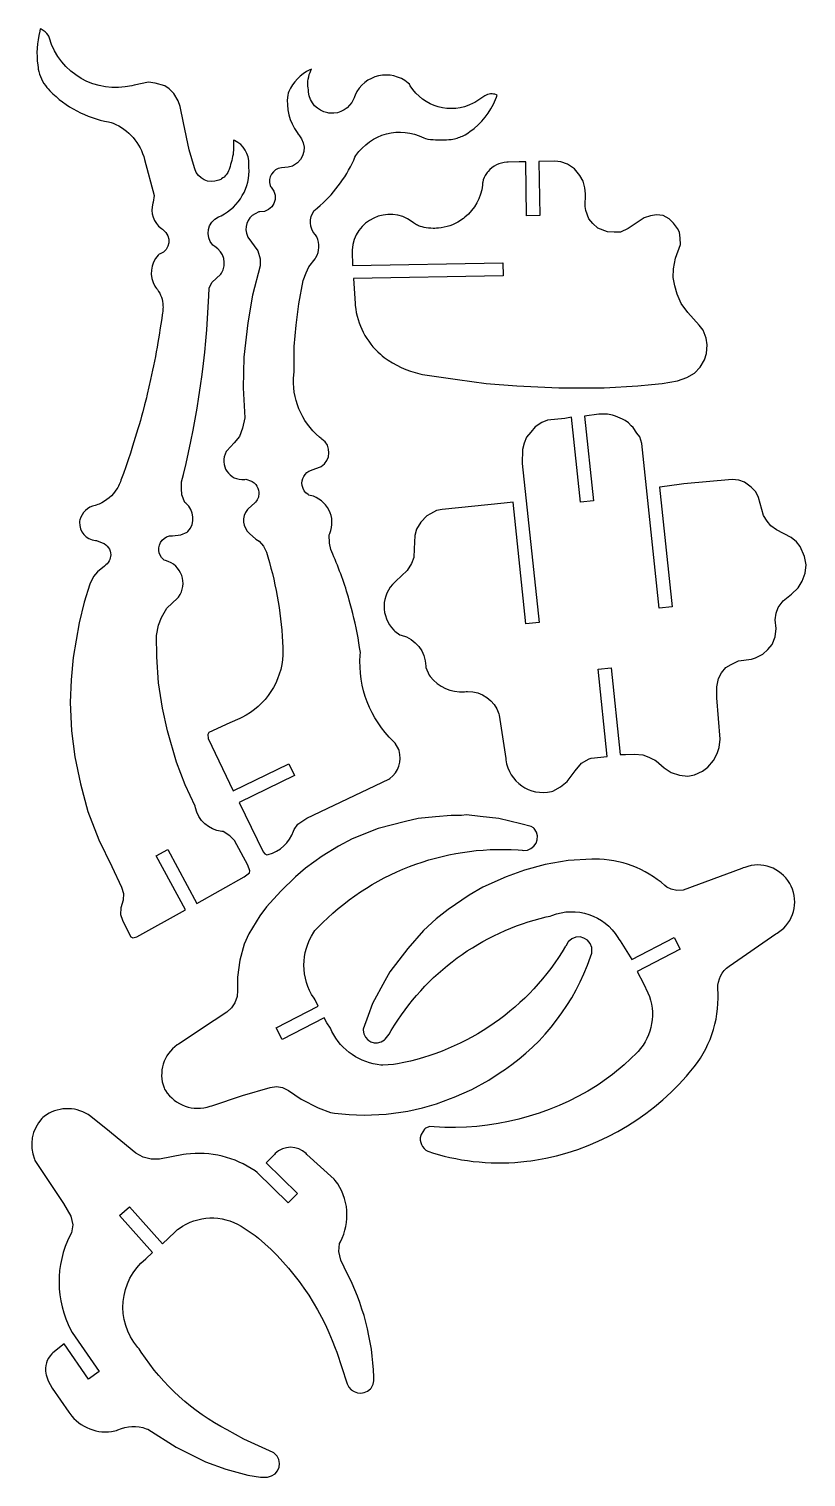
# Model space of a CAD drawing. Extents: x -18 to 13239, y -29 to 8823.
# Drawn here: x 9162 to 13239, y 1217 to 8812 of the extents above; entities that cross this region are included whole.
import ezdxf

# ---------------------------------------------------------------- set-up
doc = ezdxf.new("R2010")
doc.units = 0
doc.layers.get('0').update_dxf_attribs({"linetype": 'CONTINUOUS'})

msp = doc.modelspace()

# ---------------------------------------------------------------- linework, layer by layer
at = {"color": 7}
for p, q in [((9221.234696, 8811.851966), (9217.934696, 8799.481965)), ((9226.214697, 8809.911965), (9221.234696, 8811.851966)), ((9265.5547, 8774.581963), (9262.7847, 8779.191963)), ((9268.6747, 8763.451962), (9265.5547, 8774.581963)), ((9207.524695, 8622.451951), (9209.344696, 8609.80195)), ((9209.344696, 8609.80195), (9209.344696, 8609.80195)), ((9209.384696, 8609.79195), (9210.714696, 8601.61195)), ((10644.594804, 8601.34195), (10636.294803, 8597.571949)), ((10641.194804, 8594.831949), (10644.594804, 8601.34195)), ((9713.334734, 8517.151943), (9702.144733, 8514.231943)), ((9788.884739, 8532.001944), (9713.334734, 8517.151943)), ((9823.394742, 8527.621944), (9788.884739, 8532.001944)), ((9874.294746, 8514.021943), (9823.394742, 8527.621944)), ((9896.694747, 8497.141942), (9874.294746, 8514.021943)), ((11157.994843, 8522.101944), (11151.994842, 8527.491944)), ((11162.794843, 8514.021943), (11157.994843, 8522.101944)), ((9256.174699, 8504.171942), (9261.6647, 8497.831942)), ((9261.6647, 8497.831942), (9261.6647, 8497.831942)), ((9261.7147, 8497.821942), (9271.4647, 8487.561941)), ((9921.594749, 8472.90194), (9896.694747, 8497.141942)), ((9944.894751, 8434.801937), (9921.594749, 8472.90194)), ((9955.094752, 8405.421935), (9944.894751, 8434.801937)), ((10520.994795, 8475.00194), (10519.594795, 8465.181939)), ((10524.594795, 8483.281941), (10520.994795, 8475.00194)), ((10628.494803, 8494.471942), (10627.194803, 8501.661942)), ((10628.594803, 8487.781941), (10628.394803, 8494.471942)), ((10628.394803, 8494.471942), (10628.394803, 8494.471942)), ((10628.994803, 8481.171941), (10628.594803, 8487.781941)), ((10867.394821, 8450.141938), (10864.994821, 8443.941938)), ((10869.494821, 8456.451939), (10867.394821, 8450.141938)), ((10872.694821, 8463.861939), (10869.494821, 8456.451939)), ((11554.394873, 8461.121939), (11500.494869, 8426.541936)), ((11610.594877, 8442.221938), (11615.094877, 8453.491938)), ((11619.294878, 8464.851939), (11614.494877, 8466.791939)), ((11615.094877, 8453.491938), (11619.294878, 8464.851939)), ((9972.194753, 8319.051928), (9955.094752, 8405.421935)), ((10735.794811, 8370.351932), (10729.29481, 8371.401932)), ((10742.494811, 8369.661932), (10735.794811, 8370.351932)), ((11500.494869, 8426.541936), (11492.294868, 8422.061936)), ((9579.534724, 8324.341929), (9593.484725, 8321.941929)), ((9593.484725, 8321.941929), (9602.844725, 8318.201928)), ((10003.194756, 8178.171918), (9972.194753, 8319.051928)), ((10240.694773, 8226.491921), (10234.294773, 8229.271922)), ((10234.294773, 8229.271922), (10235.094773, 8218.471921)), ((10235.094773, 8218.471921), (10235.594773, 8207.71192)), ((10235.594773, 8207.71192), (10235.694773, 8196.921919)), ((10568.394798, 8268.421925), (10574.194799, 8260.471924)), ((10574.194799, 8260.471924), (10578.394799, 8256.071924)), ((11233.294848, 8241.421922), (11242.194849, 8236.791922)), ((11242.194849, 8236.791922), (11255.49485, 8234.591922)), ((11255.49485, 8234.591922), (11268.894851, 8232.841922)), ((11268.894851, 8232.841922), (11282.294852, 8231.441922)), ((11376.594859, 8232.521922), (11385.29486, 8233.861922)), ((11385.29486, 8233.861922), (11393.894861, 8235.561922)), ((11450.994865, 8257.411924), (11458.594865, 8261.841924)), ((11458.594865, 8261.841924), (11465.894866, 8266.631924)), ((11465.894866, 8266.631924), (11475.894867, 8273.521925)), ((9768.564738, 8127.571914), (9818.124742, 7938.7319)), ((10029.594758, 8083.561911), (10003.194756, 8178.171918)), ((10228.494773, 8132.621914), (10225.994772, 8122.101913)), ((10230.594773, 8143.201915), (10228.494773, 8132.621914)), ((10232.394773, 8153.911916), (10230.594773, 8143.201915)), ((10233.694773, 8164.591917), (10232.394773, 8153.911916)), ((10234.694773, 8175.321917), (10233.694773, 8164.591917)), ((10235.294773, 8186.101918), (10234.694773, 8175.321917)), ((10235.694773, 8196.921919), (10235.294773, 8186.101918)), ((10865.594821, 8124.401914), (10871.994821, 8138.951915)), ((10871.994821, 8138.951915), (10877.394822, 8147.401915)), ((10031.294758, 8077.94191), (10029.594758, 8083.561911)), ((10213.994771, 8079.86191), (10212.094771, 8074.37191)), ((10215.494772, 8085.481911), (10213.994771, 8079.86191)), ((10216.694772, 8091.161911), (10215.494772, 8085.481911)), ((10220.094772, 8101.371912), (10216.694772, 8091.161911)), ((10223.194772, 8111.711913), (10220.094772, 8101.371912)), ((10225.994772, 8122.101913), (10223.194772, 8111.711913)), ((10316.194779, 8086.381911), (10315.494779, 8096.011911)), ((10315.494779, 8096.011911), (10315.494779, 8096.011911)), ((10315.594779, 8096.001911), (10315.894779, 8102.951912)), ((10522.294795, 8086.571911), (10486.094792, 8083.691911)), ((10544.894796, 8092.271911), (10522.294795, 8086.571911)), ((10550.294797, 8095.031911), (10544.894796, 8092.271911)), ((11566.294874, 8059.121909), (11562.494873, 8054.231908)), ((11570.794874, 8064.641909), (11566.294874, 8059.121909)), ((11676.394882, 8113.121913), (11669.394881, 8112.941913)), ((11734.694886, 8115.431913), (11676.394882, 8113.121913)), ((11768.594889, 8114.141913), (11734.694886, 8115.431913)), ((11773.294889, 7832.341892), (11768.594889, 8114.141913)), ((11921.7949, 8119.261913), (11837.394894, 8116.551913)), ((11837.394894, 8116.551913), (11841.994894, 7833.461892)), ((11952.594903, 8115.521913), (11921.7949, 8119.261913)), ((11987.094905, 8101.911912), (11952.594903, 8115.521913)), ((12024.994908, 8078.43191), (11987.094905, 8101.911912)), ((12052.09491, 8043.821908), (12024.994908, 8078.43191)), ((10162.494768, 8020.321906), (10157.294767, 8018.091906)), ((10167.794768, 8022.911906), (10162.494768, 8020.321906)), ((10172.694768, 8025.811906), (10167.794768, 8022.911906)), ((10427.494788, 7990.201903), (10429.194788, 7985.661903)), ((10429.194788, 7985.661903), (10432.994788, 7982.001903)), ((11542.194872, 8002.541904), (11541.294872, 7993.111904)), ((11543.094872, 8008.681905), (11542.194872, 8002.541904)), ((12070.294912, 8013.311905), (12052.09491, 8043.821908)), ((12078.794912, 7979.421903), (12070.294912, 8013.311905)), ((12082.694913, 7947.5719), (12078.794912, 7979.421903)), ((9813.654741, 7904.231897), (9811.584741, 7897.791897)), ((9818.124742, 7938.7319), (9813.654741, 7904.231897)), ((12080.794912, 7880.311895), (12082.694913, 7947.5719)), ((10156.494767, 7825.881891), (10161.894768, 7828.001891)), ((10161.894768, 7828.001891), (10170.494768, 7832.271892)), ((10368.394783, 7852.831893), (10348.394782, 7842.891892)), ((10373.494784, 7852.301893), (10368.394783, 7852.831893)), ((10658.894805, 7859.061894), (10662.794805, 7863.761894)), ((10662.794805, 7863.761894), (10675.094806, 7873.821895)), ((11449.094865, 7823.911891), (11441.194864, 7817.86189)), ((11841.994894, 7833.461892), (11773.294889, 7832.341892)), ((12084.594913, 7859.501894), (12080.794912, 7880.311895)), ((12099.694914, 7816.89189), (12084.594913, 7859.501894)), ((12423.094938, 7832.281892), (12390.194936, 7820.621891)), ((12454.894941, 7836.281892), (12423.094938, 7832.281892)), ((12489.094943, 7833.701892), (12454.894941, 7836.281892)), ((12521.394946, 7815.64189), (12489.094943, 7833.701892)), ((9856.394744, 7765.031886), (9861.994745, 7761.201886)), ((9861.994745, 7761.201886), (9866.094745, 7758.291886)), ((11179.794844, 7795.801889), (11173.094844, 7800.961889)), ((11184.594845, 7792.071889), (11179.794844, 7795.801889)), ((11189.494845, 7788.601888), (11184.594845, 7792.071889)), ((11194.494846, 7785.391888), (11189.494845, 7788.601888)), ((11199.894846, 7782.551888), (11194.494846, 7785.391888)), ((11205.294846, 7779.881888), (11199.894846, 7782.551888)), ((11210.894847, 7777.651887), (11205.294846, 7779.881888)), ((11216.594847, 7775.701887), (11210.894847, 7777.651887)), ((11225.694848, 7773.211887), (11216.594847, 7775.701887)), ((11234.894849, 7771.161887), (11225.694848, 7773.211887)), ((11291.294853, 7765.911887), (11281.894852, 7765.911887)), ((11300.694854, 7766.271887), (11291.294853, 7765.911887)), ((11310.194854, 7766.981887), (11300.694854, 7766.271887)), ((11433.194864, 7811.82189), (11425.294863, 7806.57189)), ((11441.194864, 7817.86189), (11433.194864, 7811.82189)), ((12120.094915, 7790.911888), (12099.694914, 7816.89189)), ((12146.894917, 7767.251887), (12120.094915, 7790.911888)), ((12197.994921, 7748.481885), (12146.894917, 7767.251887)), ((12232.194924, 7745.811885), (12197.994921, 7748.481885)), ((12306.59493, 7765.021886), (12265.194926, 7746.521885)), ((12390.194936, 7820.621891), (12306.59493, 7765.021886)), ((12543.894947, 7794.021889), (12521.394946, 7815.64189)), ((12565.294949, 7764.751886), (12543.894947, 7794.021889)), ((12575.59495, 7746.251885), (12565.294949, 7764.751886)), ((10131.594765, 7673.97188), (10127.394765, 7677.97188)), ((10136.694766, 7671.091879), (10131.594765, 7673.97188)), ((10308.394779, 7724.411883), (10310.894779, 7719.211883)), ((10310.894779, 7719.211883), (10362.994783, 7647.431878)), ((10668.794806, 7727.171884), (10664.494805, 7731.481884)), ((10671.694806, 7721.501883), (10668.794806, 7727.171884)), ((12265.194926, 7746.521885), (12232.194924, 7745.811885)), ((12554.194948, 7609.341875), (12580.29495, 7681.40188)), ((12579.59495, 7714.401883), (12575.59495, 7746.251885)), ((12580.29495, 7681.40188), (12579.59495, 7714.401883)), ((9845.194744, 7629.981876), (9840.394743, 7625.181876)), ((9849.894744, 7631.661876), (9845.194744, 7629.981876)), ((10362.994783, 7647.431878), (10375.294784, 7605.561874)), ((10375.294784, 7605.561874), (10374.694784, 7570.051872)), ((10629.894803, 7564.631871), (10664.094805, 7607.071875)), ((10664.094805, 7607.071875), (10667.494806, 7612.421875)), ((10857.39482, 7652.401878), (10857.09482, 7643.861877)), ((10857.09482, 7643.861877), (10859.59482, 7571.521872)), ((12544.294947, 7554.101871), (12554.194948, 7609.341875)), ((10120.994764, 7482.321865), (10168.594768, 7525.331868)), ((10168.594768, 7525.331868), (10171.894768, 7530.351869)), ((10374.694784, 7570.051872), (10333.994781, 7415.09186)), ((10600.194801, 7492.741866), (10615.794802, 7532.031869)), ((10615.794802, 7532.031869), (10629.894803, 7564.631871)), ((10859.59482, 7571.521872), (11648.79488, 7585.551873)), ((11648.79488, 7585.551873), (11649.99488, 7516.771868)), ((12541.994947, 7508.911867), (12544.294947, 7554.101871)), ((9822.794742, 7462.621864), (9826.494742, 7456.891863)), ((9826.494742, 7456.891863), (9831.294743, 7451.091863)), ((9831.294743, 7451.091863), (9835.894743, 7445.071862)), ((10105.194763, 7411.42186), (10106.694763, 7452.611863)), ((10106.694763, 7452.611863), (10120.994764, 7482.321865)), ((10576.994799, 7369.491857), (10600.194801, 7492.741866)), ((11649.99488, 7516.771868), (10864.594821, 7502.811867)), ((10864.594821, 7502.811867), (10872.594821, 7372.261857)), ((12550.594948, 7463.981864), (12541.994947, 7508.911867)), ((12562.494949, 7420.12186), (12550.594948, 7463.981864)), ((10333.994781, 7415.09186), (10309.894779, 7270.771849)), ((10563.694798, 7258.471848), (10576.994799, 7369.491857)), ((10872.594821, 7372.261857), (10873.594821, 7360.611856)), ((12583.29495, 7372.171857), (12562.494949, 7420.12186)), ((12618.394953, 7325.561853), (12583.29495, 7372.171857)), ((9861.894745, 7322.591853), (9856.594744, 7283.54185)), ((9863.294745, 7330.031854), (9861.894745, 7322.591853)), ((9864.194745, 7337.531854), (9863.294745, 7330.031854)), ((9864.794745, 7345.081855), (9864.194745, 7337.531854)), ((9865.094745, 7352.681855), (9864.794745, 7345.081855)), ((9864.994745, 7360.241856), (9865.094745, 7352.681855)), ((12679.194958, 7258.481848), (12618.394953, 7325.561853)), ((9850.794744, 7244.541847), (9844.794744, 7205.691844)), ((9856.594744, 7283.54185), (9850.794744, 7244.541847)), ((10309.894779, 7270.771849), (10288.494777, 7090.141836)), ((10553.594797, 7146.65184), (10563.694798, 7258.471848)), ((12699.594959, 7232.511846), (12679.194958, 7258.481848)), ((12714.79496, 7189.901843), (12699.594959, 7232.511846)), ((9844.794744, 7205.691844), (9838.294743, 7166.811841)), ((10552.894797, 7011.48183), (10553.594797, 7146.65184)), ((12719.794961, 7154.76184), (12714.79496, 7189.901843)), ((12717.494961, 7109.561837), (12719.794961, 7154.76184)), ((10288.494777, 7090.141836), (10285.994777, 6930.471823)), ((11005.794831, 7105.471837), (11014.594832, 7097.821836)), ((11014.594832, 7097.821836), (11014.594832, 7097.821836)), ((11014.694832, 7097.821836), (11025.794833, 7089.461835)), ((12683.694958, 7038.401832), (12707.19496, 7076.381834)), ((12707.19496, 7076.381834), (12717.494961, 7109.561837)), ((10551.594797, 7000.051829), (10552.894797, 7011.48183)), ((11213.394847, 7002.721829), (11226.994848, 6999.791829)), ((11226.994848, 6999.791829), (11410.294862, 6972.661827)), ((12614.394953, 6984.131828), (12654.594956, 7005.931829)), ((12654.594956, 7005.931829), (12683.694958, 7038.401832)), ((9791.47474, 6935.321824), (9782.424739, 6896.971821)), ((9800.26474, 6973.701827), (9791.47474, 6935.321824)), ((10285.994777, 6930.471823), (10294.394778, 6771.931811)), ((11410.294862, 6972.661827), (11561.494873, 6952.641825)), ((11561.494873, 6952.641825), (11721.294885, 6939.471824)), ((11721.294885, 6939.471824), (11942.894902, 6929.691823)), ((11942.894902, 6929.691823), (12179.59492, 6928.981823)), ((12179.59492, 6928.981823), (12356.594933, 6940.361824)), ((12356.594933, 6940.361824), (12427.994939, 6947.301825)), ((12427.994939, 6947.301825), (12485.194943, 6952.911825)), ((12485.194943, 6952.911825), (12565.194949, 6966.611826)), ((12565.194949, 6966.611826), (12614.394953, 6984.131828)), ((9768.414738, 6841.171817), (9758.804737, 6804.611814)), ((9777.664739, 6877.691819), (9768.414738, 6841.171817)), ((9780.044739, 6887.33182), (9777.664739, 6877.691819)), ((9782.424739, 6896.971821), (9780.044739, 6887.33182)), ((10294.394778, 6771.931811), (10282.494777, 6717.491807)), ((11883.494898, 6759.571811), (11852.494895, 6748.20181)), ((11973.794904, 6769.181811), (11883.494898, 6759.571811)), ((12008.494907, 6775.201812), (11973.794904, 6769.181811)), ((12055.094911, 6330.221778), (12008.494907, 6775.201812)), ((12152.094918, 6791.161813), (12076.994912, 6781.131812)), ((12076.994912, 6781.131812), (12123.494916, 6337.381779)), ((12196.694921, 6790.991813), (12152.094918, 6791.161813)), ((12223.294923, 6785.571813), (12196.694921, 6790.991813)), ((12240.094924, 6781.211812), (12223.294923, 6785.571813)), ((12275.494927, 6764.821811), (12240.094924, 6781.211812)), ((12289.494928, 6758.24181), (12275.494927, 6764.821811)), ((10282.494777, 6717.491807), (10266.194775, 6674.761804)), ((11794.794891, 6697.701806), (11771.994889, 6670.621804)), ((11817.694893, 6724.871808), (11794.794891, 6697.701806)), ((11852.494895, 6748.20181), (11817.694893, 6724.871808)), ((12307.99493, 6746.25181), (12289.494928, 6758.24181)), ((12321.094931, 6729.961808), (12307.99493, 6746.25181)), ((12332.494931, 6721.231808), (12321.094931, 6729.961808)), ((12351.394933, 6691.791805), (12332.494931, 6721.231808)), ((12366.594934, 6672.751804), (12351.394933, 6691.791805)), ((9705.624733, 6623.6018), (9694.034732, 6587.671798)), ((10237.694773, 6641.741802), (10200.09477, 6600.011798)), ((10266.194775, 6674.761804), (10237.694773, 6641.741802)), ((10694.694808, 6663.811803), (10685.794807, 6671.121804)), ((10699.194808, 6660.911803), (10694.694808, 6663.811803)), ((11760.994888, 6639.671801), (11752.294888, 6605.951799)), ((11771.994889, 6670.621804), (11760.994888, 6639.671801)), ((12377.294935, 6636.871801), (12366.594934, 6672.751804)), ((12468.194942, 5774.641736), (12377.294935, 6636.871801)), ((9682.004731, 6551.811795), (9669.74473, 6516.151792)), ((9694.034732, 6587.671798), (9682.004731, 6551.811795)), ((10200.09477, 6600.011798), (10196.99477, 6595.091798)), ((11752.294888, 6605.951799), (11748.894887, 6532.031793)), ((11748.894887, 6532.031793), (11838.094894, 5699.71173)), ((9657.034729, 6480.571789), (9644.084728, 6445.191787)), ((9669.74473, 6516.151792), (9657.034729, 6480.571789)), ((9962.194752, 6435.961786), (9972.294753, 6475.871789)), ((10643.594804, 6497.971791), (10648.394804, 6499.331791)), ((10648.394804, 6499.331791), (10690.894807, 6515.061792)), ((10690.894807, 6515.061792), (10695.494808, 6517.681792)), ((9627.544727, 6407.171784), (9623.304727, 6400.041783)), ((9631.444727, 6414.531784), (9627.544727, 6407.171784)), ((9635.094728, 6422.021785), (9631.444727, 6414.531784)), ((9638.394728, 6429.551786), (9635.094728, 6422.021785)), ((9641.454728, 6437.291786), (9638.394728, 6429.551786)), ((9644.084728, 6445.191787), (9641.454728, 6437.291786)), ((9961.294752, 6400.971783), (9962.194752, 6435.961786)), ((9964.194753, 6369.041781), (9961.294752, 6400.971783)), ((10293.594777, 6449.431787), (10299.494778, 6450.291787)), ((10299.494778, 6450.291787), (10329.29478, 6440.311786)), ((10329.29478, 6440.311786), (10333.59478, 6437.861786)), ((10596.2948, 6413.031784), (10595.3948, 6416.881785)), ((12510.694945, 6413.801784), (12470.494942, 6408.901784)), ((12470.494942, 6408.901784), (12536.594947, 5781.851737)), ((12598.794952, 6426.131785), (12510.694945, 6413.801784)), ((12851.494971, 6449.581787), (12598.794952, 6426.131785)), ((12885.794973, 6445.731787), (12851.494971, 6449.581787)), ((12916.794976, 6434.831786), (12885.794973, 6445.731787)), ((12950.994978, 6408.621784), (12916.794976, 6434.831786)), ((12975.39498, 6383.641782), (12950.994978, 6408.621784)), ((12989.494981, 6354.74178), (12975.39498, 6383.641782)), ((9515.014719, 6314.321777), (9509.014718, 6313.191777)), ((9522.854719, 6317.091777), (9515.014719, 6314.321777)), ((9530.57472, 6320.231777), (9522.854719, 6317.091777)), ((9979.994754, 6328.371778), (9964.194753, 6369.041781)), ((9984.794754, 6324.841778), (9979.994754, 6328.371778)), ((10347.094782, 6326.541778), (10311.594779, 6295.181775)), ((10350.494782, 6330.121778), (10347.094782, 6326.541778)), ((10366.494783, 6360.97178), (10365.394783, 6356.65178)), ((10630.594803, 6367.181781), (10626.294803, 6369.771781)), ((10637.694803, 6365.741781), (10630.594803, 6367.181781)), ((11656.09488, 6324.571778), (11330.394856, 6291.951775)), ((11702.994884, 6329.341778), (11656.09488, 6324.571778)), ((11769.694889, 5692.54173), (11702.994884, 6329.341778)), ((12123.494916, 6337.381779), (12055.094911, 6330.221778)), ((13015.894983, 6260.161773), (12989.494981, 6354.74178)), ((9427.204712, 6230.861771), (9426.824712, 6225.26177)), ((9428.524712, 6236.781771), (9427.154712, 6230.871771)), ((9427.154712, 6230.871771), (9427.154712, 6230.871771)), ((10311.594779, 6295.181775), (10307.794779, 6290.781775)), ((11249.89485, 6258.961773), (11218.794847, 6225.31177)), ((11268.494851, 6269.281774), (11249.89485, 6258.961773)), ((11299.994853, 6285.481775), (11268.494851, 6269.281774)), ((11330.394856, 6291.951775), (11299.994853, 6285.481775)), ((13034.894985, 6230.731771), (13015.894983, 6260.161773)), ((13054.394986, 6206.201769), (13034.894985, 6230.731771)), ((9915.594749, 6154.141765), (9958.294752, 6159.211765)), ((9958.294752, 6159.211765), (9991.594755, 6172.511766)), ((9991.594755, 6172.511766), (9995.694755, 6176.791767)), ((10318.494779, 6165.311766), (10351.494782, 6136.631763)), ((10737.594811, 6158.111765), (10740.594811, 6164.861766)), ((10738.794811, 6115.101762), (10737.594811, 6158.111765)), ((11186.094845, 6154.741765), (11183.294845, 6085.68176)), ((11194.794846, 6188.411767), (11186.094845, 6154.741765)), ((11218.794847, 6225.31177), (11194.794846, 6188.411767)), ((13084.294988, 6185.561767), (13054.394986, 6206.201769)), ((13161.394994, 6144.661764), (13084.294988, 6185.561767)), ((9510.144718, 6128.711763), (9515.744719, 6128.281763)), ((9515.744719, 6128.281763), (9545.934721, 6117.411762)), ((9545.934721, 6117.411762), (9545.934721, 6117.411762)), ((10351.494782, 6136.631763), (10370.294783, 6125.291763)), ((10370.294783, 6125.291763), (10392.994785, 6098.941761)), ((10392.994785, 6098.941761), (10407.394786, 6067.211758)), ((10745.594812, 6081.481759), (10738.794811, 6115.101762)), ((10755.894812, 6058.031758), (10745.594812, 6081.481759)), ((11183.294845, 6085.68176), (11180.494844, 6038.941756)), ((13188.494996, 6121.711762), (13161.394994, 6144.661764)), ((13208.094998, 6097.261761), (13188.494996, 6121.711762)), ((13231.794999, 6045.021757), (13208.094998, 6097.261761)), ((9870.894746, 6025.741755), (9866.994745, 6028.861755)), ((9877.394746, 6024.281755), (9870.894746, 6025.741755)), ((10407.394786, 6067.211758), (10414.894787, 6042.921756)), ((11169.494844, 6007.951754), (11145.594842, 5971.041751)), ((11180.494844, 6038.941756), (11169.494844, 6007.951754)), ((13239.395, 6002.041753), (13231.794999, 6045.021757)), ((13234.395, 5958.06175), (13239.395, 6002.041753)), ((9500.664718, 5939.811749), (9481.104716, 5900.381746)), ((9521.654719, 5964.991751), (9500.664718, 5939.811749)), ((9557.464722, 5995.181753), (9521.654719, 5964.991751)), ((11145.594842, 5971.041751), (11087.294837, 5915.711747)), ((13219.594998, 5915.141747), (13234.395, 5958.06175)), ((9481.104716, 5900.381746), (9450.544714, 5806.221739)), ((11087.294837, 5915.711747), (11081.394837, 5910.611746)), ((13162.494994, 5847.271742), (13198.394997, 5880.351744)), ((13198.394997, 5880.351744), (13219.594998, 5915.141747)), ((9450.544714, 5806.221739), (9424.984712, 5697.26173)), ((9857.494745, 5725.421732), (9885.294747, 5774.271736)), ((9885.294747, 5774.271736), (9941.694751, 5826.19174)), ((9941.694751, 5826.19174), (9945.894751, 5831.43174)), ((10847.794819, 5797.571738), (10842.394819, 5816.861739)), ((10854.59482, 5772.301736), (10847.794819, 5797.571738)), ((12536.594947, 5781.851737), (12468.194942, 5774.641736)), ((13081.794988, 5747.451734), (13092.794989, 5778.401736)), ((13092.794989, 5778.401736), (13118.894991, 5812.621739)), ((13118.894991, 5812.621739), (13162.494994, 5847.271742)), ((9424.984712, 5697.26173), (9392.824709, 5515.471717)), ((9841.494743, 5685.431729), (9857.494745, 5725.421732)), ((11838.094894, 5699.71173), (11769.694889, 5692.54173)), ((13077.994988, 5713.211732), (13081.794988, 5747.451734)), ((13082.794988, 5668.081728), (13077.994988, 5713.211732)), ((9830.394742, 5630.791725), (9841.494743, 5685.431729)), ((9832.394743, 5518.051717), (9830.394742, 5630.791725)), ((11076.794837, 5659.111727), (11082.394837, 5653.711727)), ((11082.394837, 5653.711727), (11107.394839, 5633.641726)), ((11107.394839, 5633.641726), (11114.99484, 5631.951725)), ((13060.894986, 5583.861722), (13077.794988, 5624.021725)), ((13077.794988, 5624.021725), (13082.794988, 5668.081728)), ((10493.594793, 5567.30172), (10494.294793, 5541.791719)), ((10900.594823, 5541.071719), (10896.794823, 5567.05172)), ((13012.894983, 5532.261718), (13037.994985, 5556.74172)), ((13037.994985, 5556.74172), (13060.894986, 5583.861722)), ((9392.824709, 5515.471717), (9383.594709, 5397.351708)), ((9841.894743, 5383.261707), (9832.394743, 5518.051717)), ((10494.294793, 5541.811719), (10493.894793, 5530.061718)), ((10494.294793, 5541.791719), (10494.294793, 5541.791719)), ((10899.494823, 5526.831717), (10900.594823, 5541.071719)), ((11244.194849, 5469.841713), (11243.994849, 5462.111713)), ((12819.294968, 5462.541713), (12845.99497, 5479.311714)), ((12845.99497, 5479.311714), (12885.094973, 5497.171715)), ((12885.094973, 5497.171715), (12953.094978, 5506.841716)), ((12953.094978, 5506.841716), (12973.79498, 5514.411716)), ((12973.79498, 5514.411716), (13012.894983, 5532.261718)), ((9383.594709, 5397.351708), (9377.744708, 5278.651699)), ((11243.994849, 5462.111713), (11261.994851, 5422.97171)), ((11261.994851, 5422.97171), (11266.894851, 5416.021709)), ((12148.094918, 5454.141712), (12216.494923, 5461.281712)), ((12195.794921, 4996.581677), (12148.094918, 5454.141712)), ((12216.494923, 5461.281712), (12263.994926, 5006.051678)), ((12770.794965, 5361.551705), (12780.594965, 5404.961708)), ((12780.594965, 5404.961708), (12796.394967, 5435.371711)), ((12796.394967, 5435.371711), (12819.294968, 5462.541713)), ((9862.194745, 5250.411697), (9841.894743, 5383.261707)), ((11446.794865, 5335.801703), (11455.294865, 5336.761703)), ((11455.294865, 5336.761703), (11462.994866, 5337.011703)), ((12771.694965, 5304.421701), (12770.794965, 5361.551705)), ((9377.744708, 5278.651699), (9385.344709, 5130.021687)), ((9887.894747, 5130.921688), (9862.194745, 5250.411697)), ((12789.194966, 5086.991684), (12771.694965, 5304.421701)), ((10216.394772, 5171.921691), (10105.494763, 5121.631687)), ((10268.094776, 5196.181692), (10216.394772, 5171.921691)), ((10278.794776, 5201.211693), (10268.094776, 5196.181692)), ((11627.294878, 5220.381694), (11629.594878, 5213.031694)), ((11629.594878, 5213.031694), (11663.394881, 4986.291677)), ((9385.344709, 5130.021687), (9401.69471, 4994.271677)), ((9935.39475, 4966.291675), (9887.894747, 5130.921688)), ((10105.494763, 5121.631687), (10099.894763, 5112.191686)), ((10099.894763, 5112.191686), (10102.094763, 5090.291684)), ((10102.094763, 5090.291684), (10233.894773, 4816.331664)), ((11084.094837, 5065.551683), (11073.694836, 5075.391683)), ((11101.894839, 5033.10168), (11084.094837, 5065.551683)), ((11103.894839, 5026.94168), (11101.894839, 5033.10168)), ((12773.394965, 5012.021679), (12784.294966, 5043.011681)), ((12784.294966, 5043.011681), (12789.194966, 5086.991684)), ((9401.69471, 4994.271677), (9431.414712, 4853.141667)), ((9982.194754, 4847.361666), (9935.39475, 4966.291675)), ((10233.894773, 4816.331664), (10525.094795, 4958.361675)), ((10525.094795, 4958.361675), (10555.294797, 4896.54167)), ((11663.394881, 4986.291677), (11664.394881, 4977.951676)), ((12027.494908, 4920.441672), (12061.694911, 4961.151675)), ((12061.694911, 4961.151675), (12101.494914, 4983.911676)), ((12101.494914, 4983.911676), (12111.794915, 4987.601677)), ((12111.794915, 4987.601677), (12195.794921, 4996.581677)), ((12263.994926, 5006.051678), (12292.294928, 5006.851678)), ((12292.294928, 5006.851678), (12339.594932, 5008.961678)), ((12339.594932, 5008.961678), (12383.594935, 5003.961678)), ((12383.594935, 5003.961678), (12414.494938, 4993.101677)), ((12414.494938, 4993.101677), (12434.694939, 4982.801676)), ((12434.694939, 4982.801676), (12443.39494, 4978.401676)), ((12443.39494, 4978.401676), (12452.09494, 4973.991676)), ((12452.09494, 4973.991676), (12494.894944, 4936.941673)), ((12494.894944, 4936.941673), (12531.794947, 4912.971671)), ((12695.994959, 4919.181672), (12723.294961, 4940.891673)), ((12723.294961, 4940.891673), (12754.294963, 4974.541676)), ((12754.294963, 4974.541676), (12773.394965, 5012.021679)), ((10555.294797, 4896.54167), (10265.194775, 4755.051659)), ((10619.294802, 4672.851653), (11049.494835, 4877.201668)), ((11049.494835, 4877.201668), (11054.894835, 4880.901669)), ((11951.194903, 4837.421665), (11986.494905, 4865.591667)), ((11986.494905, 4865.591667), (12027.494908, 4920.441672)), ((12531.794947, 4912.971671), (12574.79495, 4898.23167)), ((12574.79495, 4898.23167), (12618.794953, 4893.28167)), ((12618.794953, 4893.28167), (12654.094956, 4899.17167)), ((12654.094956, 4899.17167), (12695.994959, 4919.181672)), ((9431.414712, 4853.141667), (9470.944715, 4707.171656)), ((10033.394758, 4734.871658), (9982.194754, 4847.361666)), ((11903.294899, 4812.551663), (11911.4949, 4814.611664)), ((11911.4949, 4814.611664), (11951.194903, 4837.421665)), ((10034.894758, 4727.701657), (10033.394758, 4734.871658)), ((10265.194775, 4755.051659), (10391.094785, 4495.26164)), ((9470.944715, 4707.171656), (9527.79472, 4558.711644)), ((10552.494797, 4612.841648), (10572.894799, 4640.37165)), ((10572.894799, 4640.37165), (10619.294802, 4672.851653)), ((11138.094841, 4655.691652), (10994.89483, 4618.001649)), ((11203.294846, 4670.791653), (11138.094841, 4655.691652)), ((11295.394853, 4678.851653), (11203.294846, 4670.791653)), ((11376.594859, 4686.141654), (11295.394853, 4678.851653)), ((11430.594863, 4686.231654), (11376.594859, 4686.141654)), ((11456.894865, 4690.131654), (11430.594863, 4686.231654)), ((11530.194871, 4681.471654), (11456.894865, 4690.131654)), ((11627.994878, 4670.061653), (11530.194871, 4681.471654)), ((11743.294887, 4643.131651), (11627.994878, 4670.061653)), ((11796.994891, 4628.85165), (11743.294887, 4643.131651)), ((9527.79472, 4558.711644), (9596.374725, 4419.271634)), ((10180.294769, 4602.221648), (10172.994768, 4602.861648)), ((10215.794772, 4579.681646), (10180.294769, 4602.221648)), ((10240.494773, 4555.221644), (10215.794772, 4579.681646)), ((10550.094797, 4604.971648), (10552.494797, 4612.841648)), ((10858.29482, 4564.191645), (10786.794815, 4525.471642)), ((10994.89483, 4618.001649), (10858.29482, 4564.191645)), ((11809.694892, 4621.911649), (11796.994891, 4628.85165)), ((11812.994892, 4618.261649), (11809.694892, 4621.911649)), ((9829.094742, 4475.511638), (9889.594747, 4508.221641)), ((9889.594747, 4508.221641), (10042.694759, 4225.051619)), ((10310.494779, 4426.081634), (10240.494773, 4555.221644)), ((10391.094785, 4495.26164), (10399.794785, 4486.201639)), ((10399.794785, 4486.201639), (10409.194786, 4480.591638)), ((10409.194786, 4480.591638), (10417.294787, 4482.361639)), ((10786.794815, 4525.471642), (10700.794808, 4472.651638)), ((11728.294886, 4506.12164), (11749.794887, 4504.55164)), ((11749.794887, 4504.55164), (11754.694888, 4503.90164)), ((9596.374725, 4419.271634), (9648.054729, 4310.241626)), ((9982.894754, 4191.061617), (9829.094742, 4475.511638)), ((10320.494779, 4396.641632), (10310.494779, 4426.081634)), ((10612.094802, 4409.701633), (10560.894798, 4365.66163)), ((10700.794808, 4472.651638), (10612.094802, 4409.701633)), ((11870.794897, 4428.911635), (11762.294888, 4400.051632)), ((11991.794906, 4450.941636), (11870.794897, 4428.911635)), ((12115.994915, 4457.631637), (11991.794906, 4450.941636)), ((12130.294916, 4457.901637), (12115.994915, 4457.631637)), ((12902.094974, 4407.941633), (12594.894951, 4294.831624)), ((12909.594975, 4411.361633), (12902.094974, 4407.941633)), ((12917.294976, 4414.491633), (12909.594975, 4411.361633)), ((10042.694759, 4225.051619), (10291.594777, 4365.49163)), ((10291.594777, 4365.49163), (10319.094779, 4386.251631)), ((10319.094779, 4386.251631), (10320.494779, 4396.641632)), ((10560.894798, 4365.66163), (10482.994792, 4289.041624)), ((11666.394881, 4364.20163), (11544.094872, 4310.261626)), ((11762.294888, 4400.051632), (11666.394881, 4364.20163)), ((13157.694994, 4323.441627), (13153.694993, 4330.671627)), ((9648.054729, 4310.241626), (9657.554729, 4277.341623)), ((9657.554729, 4277.341623), (9656.284729, 4242.33162)), ((10482.994792, 4289.041624), (10407.594786, 4208.221618)), ((11471.694866, 4268.111622), (11361.794858, 4192.861617)), ((11544.094872, 4310.261626), (11471.694866, 4268.111622)), ((12508.994945, 4310.391626), (12498.294944, 4319.931626)), ((12531.694947, 4300.751625), (12508.994945, 4310.391626)), ((12561.994949, 4292.731624), (12531.694947, 4300.751625)), ((12594.894951, 4294.831624), (12561.994949, 4292.731624)), ((13161.394994, 4315.981626), (13157.694994, 4323.441627)), ((9643.654728, 4201.931617), (9642.374728, 4167.021615)), ((9656.284729, 4242.33162), (9643.654728, 4201.931617)), ((9728.094735, 4049.791606), (9982.894754, 4191.061617)), ((10407.594786, 4208.221618), (10373.094783, 4159.681614)), ((11361.794858, 4192.861617), (11298.594853, 4144.791613)), ((9642.374728, 4167.021615), (9652.354729, 4137.481613)), ((9652.354729, 4137.481613), (9685.114732, 4069.731607)), ((10373.094783, 4159.681614), (10316.194779, 4066.761607)), ((11298.594853, 4144.791613), (11231.994848, 4083.181608)), ((11875.994897, 4154.621614), (11896.594899, 4159.331614)), ((11896.594899, 4159.331614), (11905.794899, 4163.031614)), ((9685.114732, 4069.731607), (9696.544732, 4050.581606)), ((9696.544732, 4050.581606), (9706.454733, 4045.681606)), ((9706.454733, 4045.681606), (9728.094735, 4049.791606)), ((10316.194779, 4066.761607), (10290.894777, 4012.261603)), ((10656.594805, 4074.441608), (10662.494805, 4083.101608)), ((10662.494805, 4083.101608), (10677.294806, 4098.72161)), ((11231.994848, 4083.181608), (11149.594842, 3989.831601)), ((12252.194925, 4047.161606), (12257.694926, 4038.311605)), ((12257.694926, 4038.311605), (12263.294926, 4029.461604)), ((12263.294926, 4029.461604), (12325.094931, 3931.161597)), ((12325.094931, 3931.161597), (12546.594948, 4045.951606)), ((12546.594948, 4045.951606), (12578.19495, 3984.871601)), ((12835.094969, 3896.441594), (13081.394988, 4065.251607)), ((13081.394988, 4065.251607), (13088.494989, 4069.461607)), ((13088.494989, 4069.461607), (13095.394989, 4073.991608)), ((10290.894777, 4012.261603), (10268.594776, 3928.141597)), ((11149.594842, 3989.831601), (11055.894835, 3866.941592)), ((11988.794906, 4020.031604), (11977.994905, 4001.561602)), ((11991.794906, 4024.101604), (11988.794906, 4020.031604)), ((12108.194915, 3945.741598), (12114.694915, 3965.051599)), ((12114.594915, 3965.071599), (12115.494915, 3970.0816)), ((12114.694915, 3965.051599), (12114.694915, 3965.051599)), ((12578.19495, 3984.871601), (12353.094933, 3868.211592)), ((10268.594776, 3928.141597), (10255.594775, 3838.01159)), ((10255.594775, 3838.01159), (10255.494775, 3769.581585)), ((11029.094833, 3820.081589), (10964.994828, 3700.231579)), ((11055.894835, 3866.941592), (11029.094833, 3820.081589)), ((12353.094933, 3868.211592), (12386.394936, 3806.361587)), ((12386.394936, 3806.361587), (12409.394937, 3757.091584)), ((10254.194774, 3737.581582), (10241.894774, 3704.83158)), ((10255.494775, 3769.581585), (10254.194774, 3737.581582)), ((10663.394805, 3719.271581), (10657.394805, 3727.881582)), ((12776.794965, 3771.451585), (12776.494965, 3778.651585)), ((12777.694965, 3757.131584), (12776.794965, 3771.451585)), ((10199.79477, 3654.701576), (10134.294765, 3610.881573)), ((10223.794772, 3677.171578), (10199.79477, 3654.701576)), ((10241.894774, 3704.83158), (10223.794772, 3677.171578)), ((10458.59479, 3573.00157), (10679.594807, 3687.221578)), ((10679.594807, 3687.221578), (10663.394805, 3719.271581)), ((10964.994828, 3700.231579), (10941.294826, 3638.101575)), ((10134.294765, 3610.881573), (9946.794751, 3487.731563)), ((10490.094792, 3511.891565), (10458.59479, 3573.00157)), ((10711.294809, 3626.181574), (10490.094792, 3511.891565)), ((10724.99481, 3598.491572), (10711.294809, 3626.181574)), ((10743.194811, 3572.04157), (10724.99481, 3598.491572)), ((10747.494812, 3562.951569), (10743.194811, 3572.04157)), ((10941.294826, 3638.101575), (10914.994824, 3565.851569)), ((10751.694812, 3553.861568), (10747.494812, 3562.951569)), ((10914.994824, 3565.851569), (10914.894824, 3561.041569)), ((11027.194833, 3510.381565), (11030.794833, 3513.581565)), ((11030.794833, 3513.581565), (11052.194835, 3540.301567)), ((11052.194835, 3540.301567), (11062.894836, 3558.531569)), ((9946.794751, 3487.731563), (9939.894751, 3483.161563)), ((12350.994933, 3441.29156), (12284.294928, 3379.801555)), ((12357.894933, 3448.60156), (12350.994933, 3441.29156)), ((11019.194832, 3376.601555), (11008.694831, 3377.511555)), ((11074.094836, 3380.111555), (11019.194832, 3376.601555)), ((11095.094838, 3383.831556), (11074.094836, 3380.111555)), ((11574.394874, 3298.011549), (11639.994879, 3341.911552)), ((11639.994879, 3341.911552), (11656.99488, 3353.251553)), ((12284.294928, 3379.801555), (12223.694923, 3327.411551)), ((12625.594954, 3336.201552), (12635.094954, 3346.981553)), ((11485.894868, 3249.471545), (11574.394874, 3298.011549)), ((12161.394919, 3282.681548), (12142.594917, 3270.541547)), ((12223.694923, 3327.411551), (12161.394919, 3282.681548)), ((12611.594953, 3319.821551), (12625.694954, 3336.181552)), ((12625.694954, 3336.181552), (12625.694954, 3336.181552)), ((9870.394746, 3259.021546), (9873.494746, 3251.481546)), ((9873.494746, 3251.481546), (9877.894746, 3244.341545)), ((10120.494764, 3164.481539), (10282.394777, 3218.811543)), ((10282.394777, 3218.811543), (10426.594788, 3259.881546)), ((10426.594788, 3259.881546), (10460.39479, 3265.291547)), ((10460.39479, 3265.291547), (10491.594792, 3260.701546)), ((10491.594792, 3260.701546), (10523.394795, 3245.051545)), ((10523.394795, 3245.051545), (10590.2948, 3198.481542)), ((10590.2948, 3198.481542), (10679.194807, 3153.371538)), ((11373.394859, 3201.611542), (11392.49486, 3209.411542)), ((11392.49486, 3209.411542), (11485.894868, 3249.471545)), ((9478.534716, 3113.941535), (9471.504715, 3118.471536)), ((9565.534722, 3044.37153), (9478.534716, 3113.941535)), ((10112.594764, 3161.661539), (10120.494764, 3164.481539)), ((10679.194807, 3153.371538), (10744.694812, 3128.811536)), ((10744.694812, 3128.811536), (10765.194813, 3125.961536)), ((9234.864698, 3103.531534), (9229.084697, 3097.391534)), ((9241.544698, 3108.691535), (9234.864698, 3103.531534)), ((9722.194734, 2915.55152), (9565.534722, 3044.37153)), ((11236.994849, 3041.32153), (11218.894847, 3013.751528)), ((11242.094849, 3047.19153), (11236.994849, 3041.32153)), ((11265.894851, 3055.301531), (11242.094849, 3047.19153)), ((11288.194853, 3053.611531), (11265.894851, 3055.301531)), ((11218.894847, 3013.751528), (11217.394847, 3009.011527)), ((9760.444737, 2894.651519), (9722.194734, 2915.55152)), ((9802.25474, 2884.241518), (9760.444737, 2894.651519)), ((9972.794753, 2908.62152), (9847.494744, 2884.241518)), ((9986.194754, 2910.48152), (9972.794753, 2908.62152)), ((10449.594789, 2908.62152), (10405.994786, 2865.031516)), ((10454.09479, 2913.24152), (10449.594789, 2908.62152)), ((10620.194802, 2908.62152), (10615.694802, 2913.24152)), ((10762.894813, 2779.80151), (10620.194802, 2908.62152)), ((11255.29485, 2925.671521), (11259.89485, 2923.701521)), ((11259.89485, 2923.701521), (11279.694852, 2917.39152)), ((9189.944694, 2885.041518), (9193.144694, 2877.301517)), ((9193.144694, 2877.301517), (9342.774706, 2651.0815)), ((9847.494744, 2884.241518), (9802.25474, 2884.241518)), ((10359.194782, 2814.671513), (10347.994782, 2822.501513)), ((10522.694795, 2654.5515), (10359.194782, 2814.671513)), ((10405.994786, 2865.031516), (10570.894798, 2703.701504)), ((11773.694889, 2873.131517), (11794.394891, 2875.811517)), ((11794.394891, 2875.791517), (11815.794892, 2879.051517)), ((11794.394891, 2875.811517), (11794.394891, 2875.811517)), ((10769.294813, 2771.801509), (10762.894813, 2779.80151)), ((10570.894798, 2703.701504), (10522.694795, 2654.5515)), ((9342.774706, 2651.0815), (9381.114709, 2584.891495)), ((9381.114709, 2584.891495), (9391.524709, 2539.701492)), ((9637.374728, 2588.141495), (9688.684732, 2633.951499)), ((9809.964741, 2394.811481), (9637.374728, 2588.141495)), ((9688.684732, 2633.951499), (9862.294745, 2439.451484)), ((9391.524709, 2539.701492), (9384.584709, 2497.891489)), ((9927.19475, 2501.531489), (9934.29475, 2508.431489)), ((9934.29475, 2508.431489), (9941.494751, 2515.32149)), ((9941.494751, 2515.32149), (9949.694751, 2521.28149)), ((10275.594776, 2532.671491), (10348.694782, 2484.011488)), ((9384.584709, 2497.891489), (9378.274708, 2485.881488)), ((9862.294745, 2439.451484), (9927.19475, 2501.531489)), ((10348.694782, 2484.011488), (10365.694783, 2469.691487)), ((10787.194815, 2400.481481), (10790.694815, 2442.201484)), ((10790.694815, 2442.201484), (10795.694815, 2451.181485)), ((9774.404738, 2362.131478), (9809.964741, 2394.811481)), ((10797.594816, 2355.201478), (10787.194815, 2400.481481)), ((10815.094817, 2316.941475), (10797.594816, 2355.201478)), ((10825.194818, 2297.991474), (10815.094817, 2316.941475)), ((9381.564709, 1987.79145), (9388.054709, 1975.781449)), ((9388.054709, 1975.781449), (9530.74472, 1770.461434)), ((9346.314706, 1915.311445), (9287.084701, 1867.961441)), ((9474.264716, 1731.211431), (9346.314706, 1915.311445)), ((9287.084701, 1867.961441), (9282.464701, 1863.691441)), ((9739.624736, 1888.781443), (9732.504735, 1896.961443)), ((9750.744736, 1871.611441), (9739.624736, 1888.781443)), ((10769.294813, 1892.341443), (10776.794814, 1871.431441)), ((10776.794814, 1871.431441), (10828.994818, 1711.301429)), ((9250.794699, 1759.251433), (9252.304699, 1753.031432)), ((9252.304699, 1753.031432), (9262.7147, 1721.71143)), ((9530.74472, 1770.461434), (9474.264716, 1731.211431)), ((9262.7147, 1721.71143), (9283.614701, 1683.461427)), ((9283.614701, 1683.461427), (9370.614708, 1558.111418)), ((10828.994818, 1711.301429), (10830.594818, 1706.411429)), ((10954.294827, 1679.631427), (10957.794828, 1683.461427)), ((10957.794828, 1683.461427), (10968.294828, 1704.361429)), ((10968.294828, 1704.361429), (10971.694829, 1721.71143)), ((10971.694829, 1721.71143), (10971.194829, 1743.151432)), ((9370.614708, 1558.111418), (9375.864708, 1550.551417)), ((9612.234726, 1458.66141), (9621.214727, 1460.70141)), ((9621.214727, 1460.70141), (9628.864727, 1464.351411)), ((9776.904738, 1470.671411), (9784.814739, 1467.641411)), ((9784.814739, 1467.641411), (9934.49475, 1373.701404)), ((10289.494777, 1415.421407), (10202.494771, 1464.171411)), ((9934.49475, 1373.701404), (10087.594762, 1297.111398)), ((10442.694789, 1345.861402), (10289.494777, 1415.421407)), ((10087.594762, 1297.111398), (10195.59477, 1258.851395)), ((10446.794789, 1343.281401), (10442.694789, 1345.861402)), ((10195.59477, 1258.851395), (10310.394779, 1227.541393)), ((10310.394779, 1227.541393), (10376.494784, 1217.041392)), ((10376.494784, 1217.041392), (10407.894786, 1217.041392)), ((10407.894786, 1217.041392), (10412.694786, 1217.221392))]:
    msp.add_line(p, q, dxfattribs=at)
for points in [[(9217.931496, 8799.482665), (9203.497395, 8741.42676), (9199.974195, 8681.800156), (9207.522995, 8622.453051)], [(9262.7878, 8779.190263), (9254.008599, 8792.785364), (9241.062798, 8803.520565), (9226.216497, 8809.910365)], [(9702.142633, 8514.229943), (9513.955019, 8468.93244), (9324.178104, 8578.040148), (9268.67, 8763.455762)], [(9210.713696, 8601.61625), (9217.178196, 8565.647347), (9232.866397, 8532.285644), (9256.179199, 8504.167042)], [(10636.296803, 8597.576049), (10586.9588, 8573.949648), (10547.086797, 8533.129345), (10524.565795, 8483.280641)], [(10627.225803, 8501.657842), (10622.359802, 8533.174145), (10627.358803, 8566.123647), (10641.234804, 8594.829549)], [(11151.947842, 8527.491844), (11060.522835, 8604.82115), (10921.607825, 8573.109148), (10872.662821, 8463.862739)], [(11492.279868, 8422.063936), (11375.142859, 8361.794632), (11231.807848, 8401.866635), (11162.752843, 8514.025443)], [(9271.4614, 8487.566141), (9354.760907, 8402.600735), (9462.452415, 8345.52683), (9579.536624, 8324.341929)], [(10519.547795, 8465.186939), (10510.581794, 8395.936234), (10528.056795, 8325.426729), (10568.405798, 8268.425825)], [(10729.26281, 8371.401332), (10675.031806, 8381.491133), (10634.148803, 8426.265036), (10629.032803, 8481.168641)], [(10864.968821, 8443.944638), (10844.225819, 8395.580734), (10794.952815, 8365.751932), (10742.447811, 8369.661032)], [(11475.896867, 8273.518925), (11535.426871, 8315.838428), (11582.548875, 8374.788433), (11610.617877, 8442.226038)], [(11614.451877, 8466.793539), (11594.944876, 8473.98974), (11572.157874, 8472.03234), (11554.393873, 8461.122439)], [(9602.841225, 8318.205428), (9684.258731, 8283.754226), (9745.906736, 8213.06752), (9768.565638, 8127.568914)], [(10877.389822, 8147.405015), (10955.927827, 8263.891624), (11107.512839, 8304.010427), (11233.313848, 8241.424022)], [(10315.940779, 8102.954612), (10317.788779, 8155.610116), (10288.332777, 8203.92852), (10240.711773, 8226.488021)], [(10578.376799, 8256.071024), (10623.451802, 8205.78932), (10609.800801, 8127.096414), (10550.310797, 8095.027411)], [(11282.330852, 8231.446422), (11313.699855, 8228.679022), (11345.327857, 8229.094522), (11376.627859, 8232.522722)], [(11393.884861, 8235.563122), (11413.975862, 8239.943622), (11433.082864, 8247.401723), (11451.024865, 8257.416024)], [(10157.283767, 8018.089806), (10105.661763, 7998.009604), (10048.320759, 8025.241406), (10031.280758, 8077.94651)], [(10170.526768, 7832.270192), (10265.219775, 7880.357095), (10322.47078, 7980.395403), (10316.226779, 8086.386811)], [(10212.140771, 8074.36761), (10205.038771, 8054.313808), (10190.74377, 8037.048407), (10172.735768, 8025.807506)], [(10486.045792, 8083.691511), (10441.401789, 8077.84591), (10413.314787, 8032.912207), (10427.482788, 7990.206403)], [(10675.064806, 7873.825695), (10756.449812, 7941.1345), (10822.371817, 8028.073906), (10865.618821, 8124.399114)], [(11562.461873, 8054.232208), (11552.690873, 8041.109107), (11545.612872, 8024.862106), (11543.067872, 8008.684705)], [(11669.391881, 8112.946113), (11631.532879, 8111.107513), (11595.542876, 8093.336411), (11570.823874, 8064.640709)], [(10432.945788, 7982.000703), (10480.575792, 7930.790099), (10443.408789, 7849.679593), (10373.518784, 7852.304893)], [(11541.288872, 7993.116604), (11533.630871, 7926.765899), (11500.761869, 7866.311594), (11449.126865, 7823.914791)], [(9811.585341, 7897.787597), (9797.54524, 7848.396493), (9815.338641, 7795.853189), (9856.420744, 7765.033686)], [(10127.366765, 7677.97468), (10082.595762, 7724.134083), (10097.580763, 7800.195789), (10156.514767, 7825.881391)], [(10348.364782, 7842.895892), (10306.021778, 7820.219791), (10288.204777, 7768.091587), (10308.392779, 7724.412983)], [(10664.518805, 7731.485684), (10631.793803, 7766.916087), (10629.499803, 7820.900391), (10658.901805, 7859.060894)], [(11173.082844, 7800.963989), (11044.811834, 7893.102796), (10868.188821, 7809.96509), (10857.36382, 7652.400778)], [(9866.076745, 7758.292386), (9911.954749, 7723.886983), (9902.873748, 7653.561078), (9849.877744, 7631.657676)], [(11281.880852, 7765.913787), (11266.346851, 7766.217887), (11250.11985, 7767.983687), (11234.909849, 7771.162487)], [(11425.284863, 7806.56849), (11391.10586, 7784.516688), (11350.697857, 7770.544187), (11310.169854, 7766.981187)], [(10171.916768, 7530.349569), (10201.692771, 7578.905972), (10185.869769, 7642.296277), (10136.733766, 7671.093879)], [(10667.452806, 7612.421675), (10686.824807, 7646.150278), (10688.462807, 7686.391281), (10671.671806, 7721.501383)], [(9840.346743, 7625.177676), (9798.46454, 7581.160173), (9791.38834, 7514.554168), (9822.800742, 7462.620464)], [(9835.884743, 7445.069462), (9853.711744, 7420.11626), (9863.802745, 7390.900058), (9864.971745, 7360.242656)], [(9972.299753, 6475.873589), (10048.032759, 6782.166012), (10092.686762, 7096.148436), (10105.145763, 7411.42256)], [(10873.643821, 7360.612056), (10884.553822, 7262.124449), (10931.632826, 7171.237042), (11005.749831, 7105.474837)], [(9838.253743, 7166.812241), (9827.101742, 7102.122436), (9814.552541, 7037.773832), (9800.26324, 6973.701427)], [(11025.766833, 7089.461935), (11081.622837, 7048.334232), (11145.908842, 7018.74633), (11213.382847, 7002.726129)], [(10685.787807, 6671.120304), (10590.0148, 6752.28161), (10539.989796, 6875.069519), (10551.556797, 7000.051329)], [(9758.808037, 6804.610414), (9742.520036, 6743.868509), (9724.797835, 6683.492305), (9705.623033, 6623.598)], [(10695.519808, 6517.681792), (10748.032812, 6550.569395), (10749.879812, 6625.367), (10699.163808, 6660.907603)], [(10196.99077, 6595.090098), (10157.245767, 6524.553593), (10213.258771, 6440.202286), (10293.612777, 6449.430087)], [(10595.3708, 6416.881285), (10589.2948, 6449.778087), (10606.503801, 6485.81069), (10643.566804, 6497.970791)], [(9623.307627, 6400.043483), (9601.145225, 6364.293781), (9569.163923, 6336.916579), (9530.57232, 6320.231677)], [(10333.64278, 6437.860386), (10361.310783, 6421.520585), (10373.010783, 6389.876983), (10366.474783, 6360.97628)], [(10626.259803, 6369.768681), (10609.850801, 6380.909382), (10600.088801, 6396.489683), (10596.2478, 6413.030784)], [(9509.016318, 6313.189977), (9469.899415, 6304.628376), (9439.154813, 6275.385574), (9428.524412, 6236.785071)], [(9995.737755, 6176.791567), (10035.530758, 6220.19717), (10030.467758, 6287.708675), (9984.752754, 6324.837978)], [(10365.392783, 6356.64768), (10362.489783, 6347.206379), (10357.604782, 6338.147479), (10350.521782, 6330.124578)], [(10740.550811, 6164.856766), (10775.571814, 6249.340272), (10726.69581, 6344.632979), (10637.741803, 6365.744081)], [(10307.823779, 6290.785075), (10277.510776, 6252.547072), (10282.049777, 6197.854568), (10318.512779, 6165.309166)], [(9426.825112, 6225.25987), (9425.192612, 6176.243966), (9461.463515, 6134.415463), (9510.143518, 6128.709663)], [(9842.932743, 6076.047559), (9838.811743, 6115.085162), (9868.433745, 6155.002865), (9915.587749, 6154.142965)], [(9545.925321, 6117.413562), (9574.366323, 6105.947161), (9589.650224, 6080.335259), (9590.437524, 6054.148257)], [(9867.014745, 6028.861855), (9851.936744, 6042.483456), (9844.363744, 6059.356758), (9842.932743, 6076.047559)], [(9590.437524, 6054.148257), (9590.303624, 6031.740856), (9579.563324, 6009.247454), (9557.463922, 5995.178853)], [(9945.859751, 5831.43154), (9998.333755, 5902.260246), (9962.798752, 6002.340453), (9877.418746, 6024.284755)], [(10414.886787, 6042.918256), (10461.32179, 5888.206545), (10487.689792, 5728.719833), (10493.591793, 5567.30042)], [(10842.397819, 5816.862239), (10818.783817, 5898.994746), (10789.986815, 5979.646552), (10755.936812, 6058.034158)], [(11081.398837, 5910.609146), (11008.200831, 5843.298241), (11006.008831, 5728.956833), (11076.825837, 5659.115027)], [(10896.765823, 5567.05162), (10886.490822, 5636.236226), (10872.176821, 5704.611931), (10854.59682, 5772.299736)], [(11114.97084, 5631.955425), (11190.125845, 5613.637724), (11242.998849, 5547.165219), (11244.177849, 5469.838813)], [(10493.942793, 5530.064918), (10487.469792, 5389.362007), (10405.086786, 5263.521998), (10278.769776, 5201.212093)], [(11073.700836, 5075.395283), (10952.379827, 5193.183992), (10888.694822, 5358.072305), (10899.461823, 5526.828917)], [(11266.933851, 5416.022909), (11309.568854, 5360.026005), (11376.673859, 5330.127003), (11446.809865, 5335.797703)], [(11463.023866, 5337.016403), (11537.578871, 5338.204103), (11603.797876, 5291.0977), (11627.322878, 5220.381194)], [(11054.924835, 4880.902169), (11100.925838, 4913.905771), (11120.57484, 4972.864476), (11103.941839, 5026.94288)], [(11664.344881, 4977.948776), (11679.744882, 4862.875667), (11790.214891, 4786.481462), (11903.316899, 4812.551863)], [(10172.973768, 4602.861648), (10105.195763, 4610.751448), (10049.509759, 4661.017752), (10034.911758, 4727.703257)], [(10417.254787, 4482.360239), (10479.714792, 4498.34244), (10529.175795, 4543.975643), (10550.121797, 4604.971548)], [(11754.719888, 4503.89884), (11817.341893, 4498.90824), (11853.926895, 4570.615445), (11813.040892, 4618.266149)], [(10677.288806, 4098.72471), (10950.588827, 4382.436231), (11335.219856, 4531.493642), (11728.332886, 4506.12604)], [(12498.340944, 4319.931026), (12396.302936, 4409.159233), (12265.807926, 4457.823337), (12130.302916, 4457.900437)], [(13153.744993, 4330.667127), (13106.06099, 4412.828633), (13006.086982, 4448.313836), (12917.321976, 4414.491733)], [(13095.433989, 4073.990508), (13173.797995, 4127.555612), (13201.799997, 4230.060519), (13161.370994, 4315.981626)], [(11905.747899, 4163.029814), (12034.396909, 4212.380318), (12179.07392, 4163.976415), (12252.161925, 4047.162106)], [(11062.917836, 3558.528869), (11241.577849, 3859.150091), (11535.595871, 4074.565608), (11875.987897, 4154.619814)], [(10657.413805, 3727.882582), (10587.3228, 3832.528989), (10586.9428, 3969.4473), (10656.551805, 4074.441508)], [(12115.535915, 3970.0844), (12123.771916, 4040.709405), (12038.031909, 4078.222108), (11991.798906, 4024.105904)], [(11977.976905, 4001.564702), (11786.72389, 3678.001678), (11464.524866, 3452.728761), (11095.064838, 3383.831856)], [(11657.00088, 3353.247553), (11867.254896, 3496.501364), (12026.042908, 3704.93938), (12108.166915, 3945.742198)], [(12776.472965, 3778.651085), (12775.174965, 3825.251989), (12797.265967, 3869.280692), (12835.096969, 3896.441294)], [(12409.362937, 3757.089884), (12454.488941, 3653.158576), (12434.196939, 3532.325367), (12357.892933, 3448.60536)], [(12635.133954, 3346.982653), (12733.065962, 3461.071961), (12783.664966, 3606.910072), (12777.644965, 3757.132984)], [(11008.679831, 3377.510655), (10898.547823, 3388.171456), (10801.238816, 3454.900061), (10751.706812, 3553.860368)], [(10914.907824, 3561.038469), (10916.268824, 3503.313965), (10983.07783, 3473.203662), (11027.211833, 3510.386465)], [(9939.940751, 3483.165763), (9867.958745, 3433.235059), (9839.179743, 3340.918952), (9870.422746, 3259.022046)], [(12142.552917, 3270.544447), (11888.181898, 3109.537635), (11588.546875, 3033.447429), (11288.173853, 3053.611531)], [(11815.750892, 2879.049017), (12124.266916, 2927.850921), (12406.411937, 3084.349333), (12611.584953, 3319.821651)], [(9877.855746, 3244.338545), (9927.79875, 3166.154439), (10024.625757, 3132.016137), (10112.562764, 3161.659639)], [(10765.151813, 3125.957836), (10970.528829, 3098.700834), (11180.939844, 3124.747536), (11373.351859, 3201.610242)], [(9471.501915, 3118.473836), (9399.80011, 3162.494139), (9309.305303, 3158.502739), (9241.540998, 3108.688135)], [(9229.086597, 3097.390134), (9176.809193, 3039.68033), (9161.606092, 2957.599923), (9189.943294, 2885.042618)], [(11217.400847, 3009.009427), (11208.345847, 2975.508125), (11224.172848, 2940.922522), (11255.29685, 2925.673821)], [(10348.025782, 2822.503913), (10242.342774, 2895.314819), (10113.542764, 2926.658421), (9986.225754, 2910.48532)], [(10615.706802, 2913.24302), (10571.366798, 2957.700723), (10498.407793, 2957.700723), (10454.06579, 2913.24302)], [(11279.682852, 2917.39062), (11439.138864, 2868.666317), (11608.150877, 2853.468916), (11773.728889, 2873.130717)], [(10795.672815, 2451.185085), (10850.42482, 2554.003593), (10840.091819, 2679.321402), (10769.250813, 2771.796709)], [(9949.665751, 2521.28549), (10046.266759, 2589.710396), (10174.473768, 2594.148096), (10275.614776, 2532.672391)], [(9378.270208, 2485.879388), (9298.482402, 2329.191176), (9299.761102, 2143.420662), (9381.561809, 1987.79245)], [(10365.730783, 2469.688587), (10547.461797, 2315.719575), (10687.061807, 2115.88456), (10769.253813, 1892.338343)], [(9732.508435, 1896.963943), (9614.501926, 2036.871254), (9633.343128, 2245.54927), (9774.408238, 2362.135578)], [(10971.190829, 1743.152432), (10965.014828, 1936.466946), (10914.902824, 2126.651461), (10825.207818, 2297.995874)], [(9282.460301, 1863.693441), (9254.646499, 1836.584439), (9242.664698, 1797.247836), (9250.790999, 1759.254633)], [(10202.483771, 1464.174211), (10019.901757, 1559.008518), (9863.798745, 1699.707428), (9750.745436, 1871.610841)], [(10830.635818, 1706.411929), (10849.909819, 1654.921625), (10915.419824, 1640.793424), (10954.290827, 1679.634827)], [(9375.866508, 1550.554117), (9429.979812, 1476.011511), (9521.988919, 1440.089609), (9612.233726, 1458.65861)], [(9628.869127, 1464.352311), (9675.611331, 1485.452212), (9728.518935, 1487.647912), (9776.900438, 1470.668411)], [(10412.695786, 1217.221392), (10478.185791, 1223.175892), (10500.364793, 1305.097699), (10446.767789, 1343.277801)]]:
    msp.add_open_spline(points, degree=3, dxfattribs=at)

doc.saveas('drawing.dxf')
